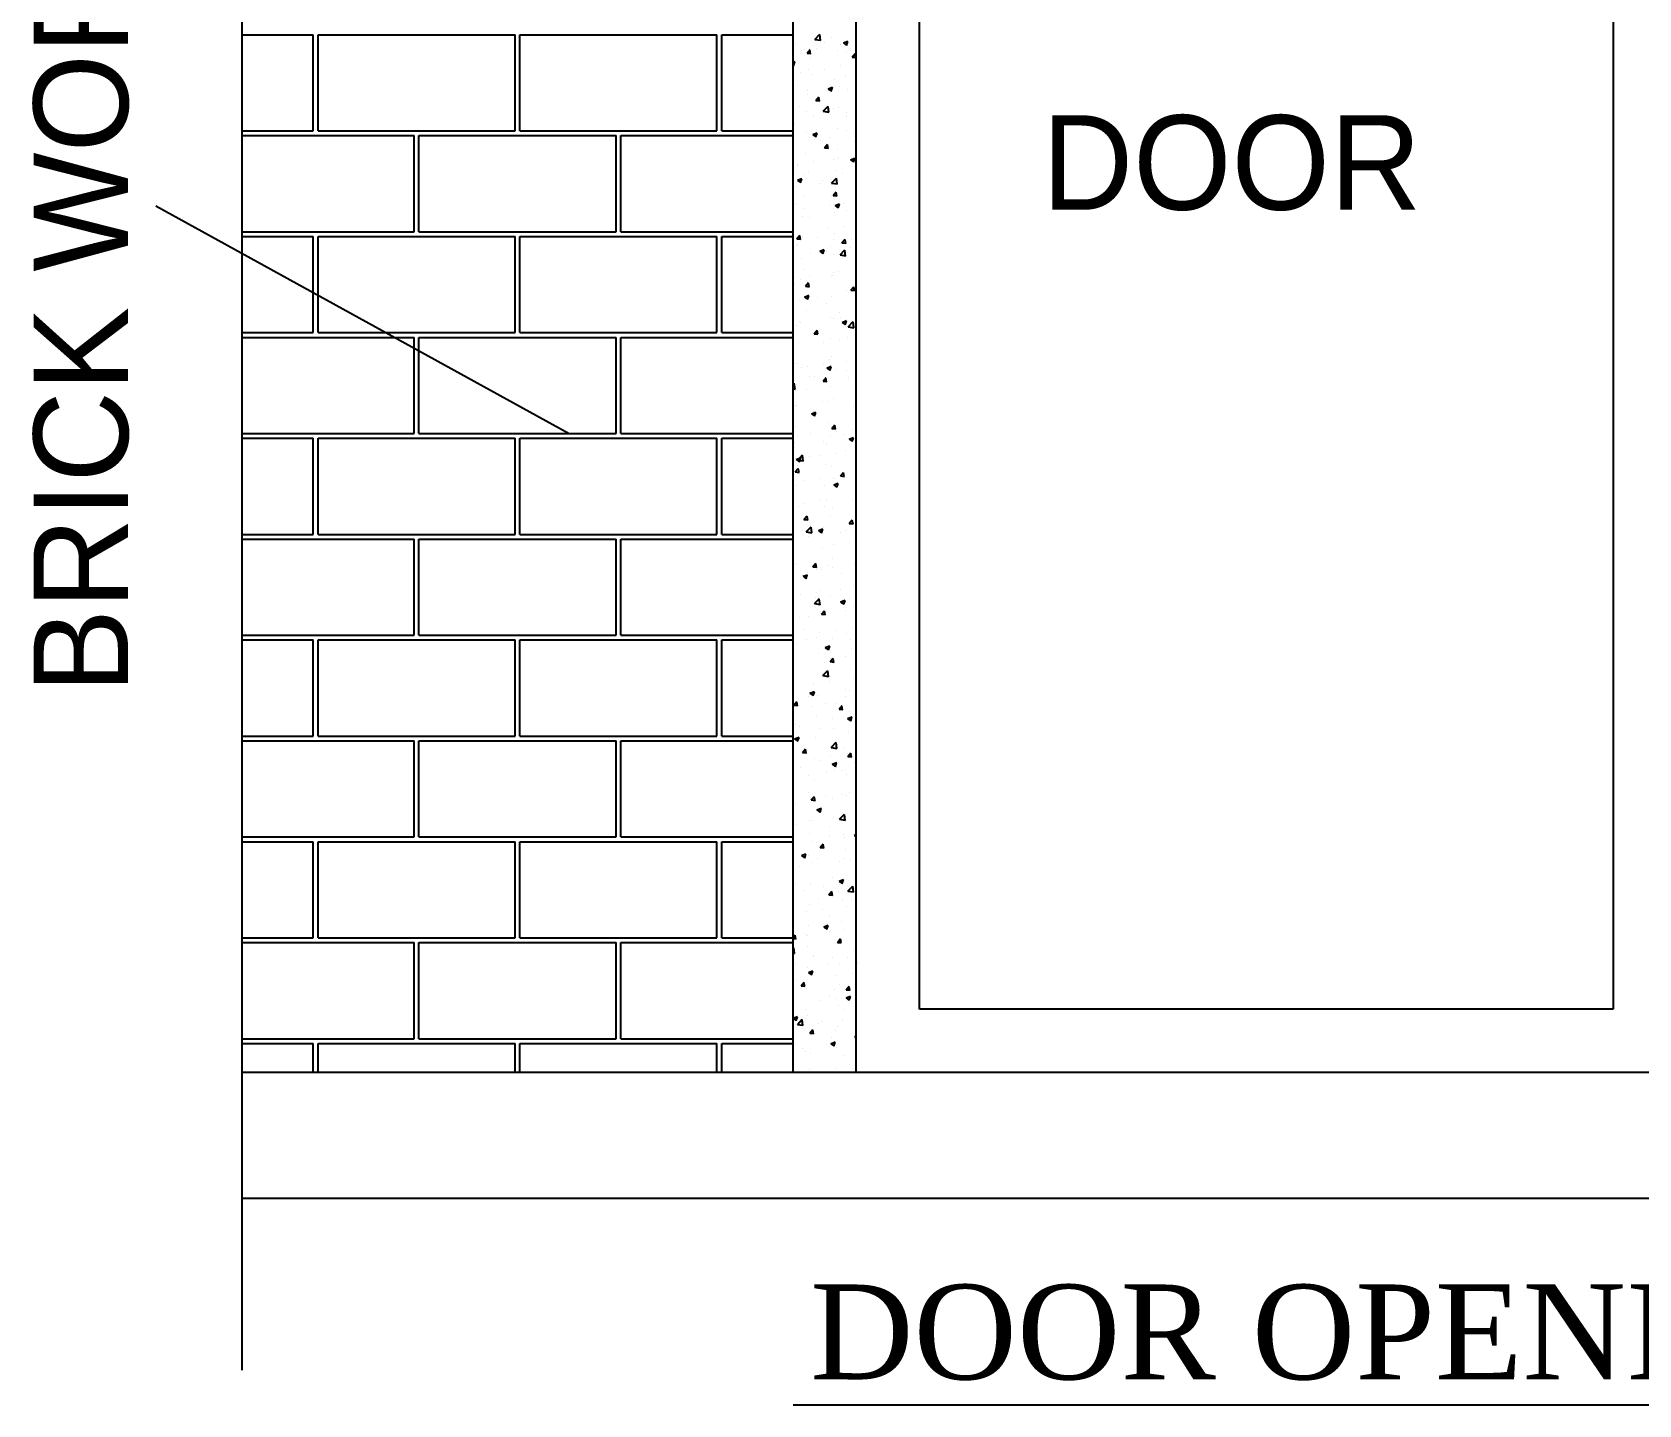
# Model space of a CAD drawing. Header units: metres. Extents: x 2267204 to 2267561, y 3771 to 3959.
# Drawn here: x 2267520.714 to 2267523.67, y 3937.833 to 3940.359 of the extents above; entities that cross this region are included whole.
import ezdxf

# ---------------------------------------------------------------- set-up
doc = ezdxf.new("R2010")
doc.units = ezdxf.units.M
doc.header["$LTSCALE"] = 3.5
doc.header["$MEASUREMENT"] = 0
doc.layers.get('0').update_dxf_attribs({"linetype": 'CONTINUOUS'})
doc.styles.add('Romantic', font='GOTHIC.TTF')
doc.styles.add('Times', font='times.ttf')

# ---------------------------------------------------------------- blocks, each defined once
blk = doc.blocks.new('A$C267C1C9C')
for p, q in [((4842.27, 2436.66), (4842.27, 2614.69)), ((4882.17, 2458.23), (4882.17, 2586.09)), ((4886.74, 2458.23), (4886.74, 2586.09)), ((4891.31, 2462.8), (4891.31, 2581.52)), ((4941.54, 2581.52), (4941.54, 2462.8)), ((4842.27, 2533.39), (4847.42, 2533.39)), ((4847.42, 2526.42), (4847.42, 2533.39)), ((4847.77, 2533.39), (4862.04, 2533.39)), ((4847.77, 2526.42), (4847.77, 2533.39)), ((4862.04, 2526.42), (4862.04, 2533.39)), ((4862.38, 2533.39), (4876.65, 2533.39)), ((4862.38, 2526.42), (4862.38, 2533.39)), ((4876.65, 2526.42), (4876.65, 2533.39)), ((4876.99, 2533.39), (4882.17, 2533.39)), ((4876.99, 2526.42), (4876.99, 2533.39)), ((4883.74, 2533.05), (4884.1, 2533.42)), ((4883.74, 2533.05), (4884.15, 2532.99)), ((4884.14, 2532.97), (4884.09, 2533.4)), ((4884.96, 2533.2), (4884.96, 2533.2)), ((4885.81, 2532.79), (4886.13, 2532.91)), ((4886.04, 2532.61), (4886.13, 2532.89)), ((4882.3, 2532.74), (4882.3, 2532.74)), ((4882.74, 2532.27), (4882.74, 2532.27)), ((4882.98, 2532.33), (4882.98, 2532.33)), ((4883.17, 2532.06), (4883.39, 2532.32)), ((4883.17, 2532.06), (4883.44, 2532.03)), ((4883.32, 2532.39), (4883.32, 2532.39)), ((4883.43, 2532.01), (4883.38, 2532.3)), ((4883.39, 2531.74), (4883.39, 2531.74)), ((4883.88, 2532.42), (4883.88, 2532.42)), ((4884.45, 2532.84), (4884.45, 2532.84)), ((4885.41, 2532.23), (4885.41, 2532.23)), ((4885.61, 2532.65), (4885.61, 2532.65)), ((4885.62, 2532.68), (4885.62, 2532.68)), ((4885.81, 2532.79), (4886.04, 2532.63)), ((4886.05, 2532.2), (4886.05, 2532.2)), ((4886.44, 2531.77), (4886.66, 2532.03)), ((4886.44, 2531.77), (4886.71, 2531.74)), ((4886.71, 2531.72), (4886.66, 2532.01)), ((4882.17, 2531.39), (4882.3, 2531.44)), ((4882.17, 2531.18), (4882.2, 2531.16)), ((4882.2, 2531.14), (4882.29, 2531.42)), ((4882.68, 2530.62), (4882.68, 2530.62)), ((4883.26, 2530.87), (4883.26, 2530.87)), ((4884.41, 2530.84), (4884.41, 2530.84)), ((4885.57, 2531.16), (4885.57, 2531.16)), ((4882.47, 2529.69), (4882.47, 2529.69)), ((4883.54, 2530.52), (4883.54, 2530.52)), ((4884.7, 2529.48), (4885.02, 2529.6)), ((4884.7, 2529.48), (4884.93, 2529.32)), ((4884.92, 2529.3), (4885.02, 2529.58)), ((4885.13, 2530.14), (4885.13, 2530.14)), ((4885.51, 2529.64), (4885.51, 2529.64)), ((4885.98, 2530.41), (4885.98, 2530.41)), ((4886.09, 2529.42), (4886.09, 2529.42)), ((4883.21, 2529.35), (4883.21, 2529.35)), ((4883.21, 2529.04), (4883.21, 2529.04)), ((4883.8, 2528.62), (4884.02, 2528.88)), ((4883.8, 2528.62), (4884.07, 2528.6)), ((4884.07, 2528.57), (4884.02, 2528.86)), ((4884.34, 2527.85), (4884.7, 2528.22)), ((4884.75, 2527.77), (4884.7, 2528.2)), ((4882.65, 2528.18), (4882.65, 2528.18)), ((4883.15, 2527.83), (4883.15, 2527.83)), ((4883.62, 2527.57), (4883.62, 2527.57)), ((4884.34, 2527.85), (4884.75, 2527.78)), ((4884.89, 2527.62), (4884.89, 2527.62)), ((4884.95, 2527.42), (4884.95, 2527.42)), ((4885.09, 2528.08), (4885.09, 2528.08)), ((4885.46, 2528.12), (4885.46, 2528.12)), ((4886.03, 2527.77), (4886.03, 2527.77)), ((4886.05, 2527.47), (4886.05, 2527.47)), ((4842.27, 2526.42), (4847.42, 2526.42)), ((4842.27, 2526.08), (4854.73, 2526.08)), ((4847.77, 2526.42), (4862.04, 2526.42)), ((4854.73, 2519.12), (4854.73, 2526.08)), ((4855.07, 2526.08), (4869.34, 2526.08)), ((4855.07, 2519.12), (4855.07, 2526.08)), ((4862.38, 2526.42), (4876.65, 2526.42)), ((4869.34, 2519.12), (4869.34, 2526.08)), ((4869.68, 2526.08), (4882.17, 2526.08)), ((4869.68, 2519.12), (4869.68, 2526.08)), ((4876.99, 2526.42), (4882.17, 2526.42)), ((4882.28, 2526.96), (4882.28, 2526.96)), ((4883.1, 2526.31), (4883.1, 2526.31)), ((4883.38, 2525.96), (4883.38, 2525.96)), ((4883.59, 2526.16), (4883.91, 2526.29)), ((4883.59, 2526.16), (4883.82, 2526.01)), ((4883.81, 2525.99), (4883.91, 2526.27)), ((4884.83, 2525.97), (4884.83, 2525.97)), ((4885.4, 2526.6), (4885.4, 2526.6)), ((4886.04, 2526.42), (4886.04, 2526.42)), ((4886.56, 2526.2), (4886.56, 2526.2)), ((4883.04, 2524.79), (4883.04, 2524.79)), ((4883.69, 2525.82), (4883.69, 2525.82)), ((4884.18, 2525.76), (4884.18, 2525.76)), ((4884.43, 2525.19), (4884.65, 2525.45)), ((4884.43, 2525.19), (4884.71, 2525.16)), ((4884.7, 2525.14), (4884.65, 2525.43)), ((4885.35, 2525.08), (4885.35, 2525.08)), ((4886.62, 2525.66), (4886.62, 2525.66)), ((4882.46, 2523.9), (4882.46, 2523.9)), ((4882.49, 2524.02), (4882.49, 2524.02)), ((4883.63, 2524.17), (4883.63, 2524.17)), ((4885.12, 2524.36), (4885.12, 2524.36)), ((4885.29, 2523.56), (4885.29, 2523.56)), ((4885.36, 2524.4), (4885.36, 2524.4)), ((4886.32, 2524.33), (4886.64, 2524.45)), ((4886.32, 2524.33), (4886.54, 2524.17)), ((4886.54, 2524.15), (4886.63, 2524.43)), ((4882.48, 2522.85), (4882.8, 2522.98)), ((4882.48, 2522.85), (4882.71, 2522.7)), ((4882.7, 2522.68), (4882.8, 2522.95)), ((4882.99, 2523.27), (4882.99, 2523.27)), ((4883.29, 2523.43), (4883.29, 2523.43)), ((4884.16, 2522.6), (4884.16, 2522.6)), ((4884.26, 2522.81), (4884.26, 2522.81)), ((4884.95, 2522.64), (4885.31, 2523.01)), ((4884.95, 2522.64), (4885.36, 2522.58)), ((4885.35, 2522.56), (4885.3, 2523)), ((4885.73, 2523.32), (4885.73, 2523.32)), ((4886.69, 2522.71), (4886.69, 2522.71)), ((4882.43, 2522.37), (4882.43, 2522.37)), ((4882.93, 2521.75), (4882.93, 2521.75)), ((4884.93, 2521.64), (4884.93, 2521.64)), ((4885.07, 2521.75), (4885.29, 2522.01)), ((4885.07, 2521.75), (4885.34, 2521.73)), ((4885.24, 2522.04), (4885.24, 2522.04)), ((4885.34, 2521.7), (4885.28, 2521.99)), ((4836.01, 2521), (4865.94, 2504.51)), ((4882.27, 2521.18), (4882.27, 2521.18)), ((4882.38, 2521.11), (4882.38, 2521.11)), ((4882.87, 2520.23), (4882.87, 2520.23)), ((4882.96, 2520.8), (4882.96, 2520.8)), ((4883.36, 2520.18), (4883.36, 2520.18)), ((4884.82, 2521), (4884.82, 2521)), ((4885.18, 2520.52), (4885.18, 2520.52)), ((4885.21, 2521.02), (4885.52, 2521.14)), ((4885.21, 2521.02), (4885.43, 2520.86)), ((4885.43, 2520.84), (4885.52, 2521.12)), ((4885.84, 2521.18), (4885.84, 2521.18)), ((4886.03, 2520.63), (4886.03, 2520.63)), ((4842.27, 2519.12), (4854.73, 2519.12)), ((4855.07, 2519.12), (4869.34, 2519.12)), ((4869.68, 2519.12), (4882.17, 2519.12)), ((4884.64, 2519.37), (4884.64, 2519.37)), ((4885.13, 2519), (4885.13, 2519)), ((4885.78, 2519.53), (4885.78, 2519.53)), ((4842.27, 2518.78), (4847.42, 2518.78)), ((4847.42, 2511.81), (4847.42, 2518.78)), ((4847.77, 2518.78), (4862.04, 2518.78)), ((4847.77, 2511.81), (4847.77, 2518.78)), ((4862.04, 2511.81), (4862.04, 2518.78)), ((4862.38, 2518.78), (4876.65, 2518.78)), ((4862.38, 2511.81), (4862.38, 2518.78)), ((4876.65, 2511.81), (4876.65, 2518.78)), ((4876.99, 2518.78), (4882.17, 2518.78)), ((4876.99, 2511.81), (4876.99, 2518.78)), ((4882.42, 2518.6), (4882.64, 2518.86)), ((4882.42, 2518.6), (4882.7, 2518.58)), ((4882.44, 2518.12), (4882.44, 2518.12)), ((4882.46, 2518.16), (4882.46, 2518.16)), ((4882.69, 2518.56), (4882.64, 2518.84)), ((4882.82, 2518.71), (4882.82, 2518.71)), ((4883.93, 2518.67), (4883.93, 2518.67)), ((4884.09, 2517.7), (4884.41, 2517.83)), ((4884.32, 2517.53), (4884.41, 2517.8)), ((4884.58, 2517.72), (4884.58, 2517.72)), ((4884.89, 2518.06), (4884.89, 2518.06)), ((4885.11, 2518.58), (4885.11, 2518.58)), ((4885.56, 2517.44), (4885.91, 2517.81)), ((4885.7, 2518.32), (4885.92, 2518.58)), ((4885.7, 2518.32), (4885.97, 2518.29)), ((4885.96, 2517.36), (4885.91, 2517.79)), ((4885.97, 2518.27), (4885.92, 2518.56)), ((4886.31, 2517.95), (4886.31, 2517.95)), ((4886.37, 2518.57), (4886.37, 2518.57)), ((4882.76, 2517.19), (4882.76, 2517.19)), ((4883.44, 2517.57), (4883.44, 2517.57)), ((4884.09, 2517.7), (4884.32, 2517.55)), ((4885.07, 2517.48), (4885.07, 2517.48)), ((4885.56, 2517.44), (4885.96, 2517.38)), ((4882.24, 2515.77), (4882.24, 2515.77)), ((4882.26, 2515.4), (4882.26, 2515.4)), ((4882.71, 2515.67), (4882.71, 2515.67)), ((4883.02, 2516.35), (4883.02, 2516.35)), ((4883.06, 2515.17), (4883.28, 2515.43)), ((4883.33, 2515.12), (4883.27, 2515.41)), ((4883.38, 2515.92), (4883.38, 2515.92)), ((4884.92, 2515.85), (4884.92, 2515.85)), ((4885.01, 2515.96), (4885.01, 2515.96)), ((4885.11, 2516.15), (4885.11, 2516.15)), ((4885.46, 2516.24), (4885.46, 2516.24)), ((4882.98, 2514.39), (4883.3, 2514.52)), ((4882.98, 2514.39), (4883.21, 2514.24)), ((4883.06, 2515.17), (4883.33, 2515.14)), ((4883.21, 2514.22), (4883.3, 2514.49)), ((4883.35, 2514.39), (4883.35, 2514.39)), ((4883.91, 2514.35), (4883.91, 2514.35)), ((4884.96, 2514.44), (4884.96, 2514.44)), ((4886.01, 2514.85), (4886.01, 2514.85)), ((4886.33, 2514.88), (4886.55, 2515.14)), ((4886.33, 2514.88), (4886.61, 2514.86)), ((4886.6, 2514.84), (4886.55, 2515.12)), ((4882.18, 2514.12), (4882.18, 2514.12)), ((4882.65, 2514.15), (4882.65, 2514.15)), ((4883.1, 2513.4), (4883.1, 2513.4)), ((4884.57, 2513.91), (4884.57, 2513.91)), ((4885.53, 2513.3), (4885.53, 2513.3)), ((4886.74, 2513.08), (4886.74, 2513.08)), ((4882.43, 2512.34), (4882.43, 2512.34)), ((4882.6, 2512.63), (4882.6, 2512.63)), ((4882.71, 2512.55), (4882.71, 2512.55)), ((4883.69, 2511.73), (4883.91, 2512)), ((4883.96, 2511.69), (4883.91, 2511.97)), ((4884.9, 2512.92), (4884.9, 2512.92)), ((4885.09, 2512.8), (4885.09, 2512.8)), ((4885.59, 2512.93), (4885.59, 2512.93)), ((4885.71, 2512.55), (4886.03, 2512.68)), ((4885.71, 2512.55), (4885.94, 2512.4)), ((4885.93, 2512.38), (4886.02, 2512.65)), ((4886.16, 2512.24), (4886.52, 2512.61)), ((4886.16, 2512.24), (4886.57, 2512.17)), ((4886.56, 2512.15), (4886.51, 2512.59)), ((4842.27, 2511.81), (4847.42, 2511.81)), ((4842.27, 2511.47), (4854.73, 2511.47)), ((4847.77, 2511.81), (4862.04, 2511.81)), ((4854.73, 2504.51), (4854.73, 2511.47)), ((4855.07, 2511.47), (4869.34, 2511.47)), ((4855.07, 2504.51), (4855.07, 2511.47)), ((4862.38, 2511.81), (4876.65, 2511.81)), ((4869.34, 2504.51), (4869.34, 2511.47)), ((4869.68, 2511.47), (4882.17, 2511.47)), ((4869.68, 2504.51), (4869.68, 2511.47)), ((4876.99, 2511.81), (4882.17, 2511.81)), ((4882.17, 2511.2), (4882.19, 2511.2)), ((4882.17, 2511.14), (4882.19, 2511.18)), ((4882.54, 2511.11), (4882.54, 2511.11)), ((4883.66, 2511.59), (4883.66, 2511.59)), ((4883.69, 2511.73), (4883.96, 2511.71)), ((4884.39, 2511.13), (4884.39, 2511.13)), ((4884.85, 2511.4), (4884.85, 2511.4)), ((4885.53, 2511.28), (4885.53, 2511.28)), ((4886.1, 2511.49), (4886.1, 2511.49)), ((4882.24, 2509.61), (4882.24, 2509.61)), ((4882.49, 2509.59), (4882.49, 2509.59)), ((4884.79, 2509.88), (4884.79, 2509.88)), ((4884.91, 2510.07), (4884.91, 2510.07)), ((4886.06, 2509.7), (4886.06, 2509.7)), ((4882.77, 2509.26), (4882.77, 2509.26)), ((4883.19, 2509.33), (4883.19, 2509.33)), ((4883.34, 2508.61), (4883.34, 2508.61)), ((4883.74, 2508.64), (4883.74, 2508.64)), ((4884.33, 2509.48), (4884.33, 2509.48)), ((4884.33, 2508.3), (4884.55, 2508.56)), ((4884.59, 2508.25), (4884.54, 2508.54)), ((4884.6, 2509.24), (4884.92, 2509.37)), ((4884.6, 2509.24), (4884.82, 2509.09)), ((4884.82, 2509.07), (4884.91, 2509.34)), ((4885.21, 2509.15), (4885.21, 2509.15)), ((4886, 2509.07), (4886, 2509.07)), ((4886.17, 2508.54), (4886.17, 2508.54)), ((4882.17, 2508.08), (4882.25, 2508.16)), ((4882.17, 2507.74), (4882.3, 2507.72)), ((4882.3, 2507.71), (4882.24, 2508.14)), ((4882.43, 2508.07), (4882.43, 2508.07)), ((4883.13, 2507.68), (4883.13, 2507.68)), ((4884.33, 2508.3), (4884.6, 2508.27)), ((4884.74, 2508.36), (4884.74, 2508.36)), ((4884.86, 2507.9), (4884.86, 2507.9)), ((4882.37, 2506.55), (4882.37, 2506.55)), ((4882.42, 2506.56), (4882.42, 2506.56)), ((4883.66, 2506.1), (4883.66, 2506.1)), ((4884.3, 2506.83), (4884.3, 2506.83)), ((4884.68, 2506.84), (4884.68, 2506.84)), ((4885.08, 2507.01), (4885.08, 2507.01)), ((4886.54, 2506.48), (4886.54, 2506.48)), ((4882.32, 2505.03), (4882.32, 2505.03)), ((4883.49, 2505.93), (4883.81, 2506.05)), ((4883.49, 2505.93), (4883.71, 2505.78)), ((4883.71, 2505.76), (4883.8, 2506.03)), ((4884.63, 2505.32), (4884.63, 2505.32)), ((4884.96, 2504.86), (4885.18, 2505.13)), ((4885.23, 2504.82), (4885.18, 2505.1)), ((4842.27, 2504.51), (4854.73, 2504.51)), ((4842.27, 2504.16), (4847.42, 2504.16)), ((4847.42, 2497.2), (4847.42, 2504.16)), ((4847.77, 2497.2), (4847.77, 2504.16)), ((4847.77, 2504.16), (4862.04, 2504.16)), ((4855.07, 2504.51), (4869.34, 2504.51)), ((4862.04, 2497.2), (4862.04, 2504.16)), ((4862.38, 2497.2), (4862.38, 2504.16)), ((4862.38, 2504.16), (4876.65, 2504.16)), ((4869.68, 2504.51), (4882.17, 2504.51)), ((4876.65, 2497.2), (4876.65, 2504.16)), ((4876.99, 2497.2), (4876.99, 2504.16)), ((4876.99, 2504.16), (4882.17, 2504.16)), ((4882.23, 2503.83), (4882.23, 2503.83)), ((4882.46, 2504.3), (4882.46, 2504.3)), ((4883.41, 2504.5), (4883.41, 2504.5)), ((4884.38, 2503.89), (4884.38, 2503.89)), ((4884.57, 2503.8), (4884.57, 2503.8)), ((4884.89, 2504.29), (4884.89, 2504.29)), ((4884.96, 2504.86), (4885.23, 2504.84)), ((4885.34, 2504.68), (4885.34, 2504.68)), ((4885.85, 2504.4), (4885.85, 2504.4)), ((4886.21, 2504.09), (4886.53, 2504.22)), ((4886.21, 2504.09), (4886.44, 2503.94)), ((4886.44, 2503.92), (4886.53, 2504.19)), ((4886.49, 2504.83), (4886.49, 2504.83)), ((4882.26, 2503.51), (4882.26, 2503.51)), ((4882.38, 2502.62), (4882.7, 2502.74)), ((4882.38, 2502.62), (4882.6, 2502.47)), ((4882.5, 2502.58), (4882.85, 2502.95)), ((4882.6, 2502.44), (4882.69, 2502.72)), ((4882.9, 2502.5), (4882.85, 2502.94)), ((4883.32, 2502.83), (4883.32, 2502.83)), ((4884.14, 2502.88), (4884.14, 2502.88)), ((4885.28, 2503.03), (4885.28, 2503.03)), ((4885.99, 2503.29), (4885.99, 2503.29)), ((4882.21, 2501.99), (4882.21, 2501.99)), ((4882.32, 2501.72), (4882.54, 2501.98)), ((4882.32, 2501.72), (4882.59, 2501.69)), ((4882.5, 2502.58), (4882.9, 2502.52)), ((4882.51, 2502.18), (4882.51, 2502.18)), ((4882.59, 2501.67), (4882.53, 2501.96)), ((4884.51, 2502.28), (4884.51, 2502.28)), ((4884.94, 2502.08), (4884.94, 2502.08)), ((4885.59, 2501.43), (4885.81, 2501.69)), ((4885.86, 2501.38), (4885.81, 2501.67)), ((4885.81, 2501.46), (4885.81, 2501.46)), ((4882.4, 2500.77), (4882.4, 2500.77)), ((4882.94, 2501.08), (4882.94, 2501.08)), ((4884.08, 2501.23), (4884.08, 2501.23)), ((4884.46, 2500.76), (4884.46, 2500.76)), ((4885.07, 2501.23), (4885.07, 2501.23)), ((4885.1, 2500.78), (4885.42, 2500.9)), ((4885.1, 2500.78), (4885.33, 2500.63)), ((4885.32, 2500.61), (4885.42, 2500.88)), ((4885.59, 2501.43), (4885.87, 2501.4)), ((4882.58, 2499.23), (4882.58, 2499.23)), ((4882.88, 2499.43), (4882.88, 2499.43)), ((4884.05, 2499.74), (4884.05, 2499.74)), ((4884.4, 2499.24), (4884.4, 2499.24)), ((4884.61, 2499.66), (4884.61, 2499.66)), ((4885.02, 2499.13), (4885.02, 2499.13)), ((4886.49, 2499.64), (4886.49, 2499.64)), ((4882.22, 2498.05), (4882.22, 2498.05)), ((4882.95, 2498.28), (4883.17, 2498.54)), ((4882.95, 2498.28), (4883.22, 2498.26)), ((4883.22, 2498.23), (4883.17, 2498.52)), ((4884.88, 2498.51), (4884.88, 2498.51)), ((4886.23, 2497.99), (4886.45, 2498.26)), ((4886.23, 2497.99), (4886.5, 2497.97)), ((4886.29, 2498.23), (4886.29, 2498.23)), ((4886.5, 2497.95), (4886.44, 2498.23)), ((4886.72, 2498.06), (4886.72, 2498.06)), ((4842.27, 2497.2), (4847.42, 2497.2)), ((4842.27, 2496.86), (4854.73, 2496.86)), ((4847.77, 2497.2), (4862.04, 2497.2)), ((4854.73, 2489.89), (4854.73, 2496.86)), ((4855.07, 2496.86), (4869.34, 2496.86)), ((4855.07, 2489.89), (4855.07, 2496.86)), ((4862.38, 2497.2), (4876.65, 2497.2)), ((4869.34, 2489.89), (4869.34, 2496.86)), ((4869.68, 2496.86), (4882.17, 2496.86)), ((4869.68, 2489.89), (4869.68, 2496.86)), ((4876.99, 2497.2), (4882.17, 2497.2)), ((4883.1, 2497.38), (4883.46, 2497.75)), ((4883.1, 2497.38), (4883.51, 2497.32)), ((4883.15, 2497.42), (4883.15, 2497.42)), ((4883.31, 2497.05), (4883.31, 2497.05)), ((4883.41, 2497.86), (4883.41, 2497.86)), ((4883.51, 2497.3), (4883.46, 2497.73)), ((4883.99, 2497.47), (4884.31, 2497.59)), ((4883.99, 2497.47), (4884.22, 2497.32)), ((4884.21, 2497.29), (4884.31, 2497.57)), ((4884.35, 2497.72), (4884.35, 2497.72)), ((4885.58, 2497.32), (4885.58, 2497.32)), ((4885.97, 2497.5), (4885.97, 2497.5)), ((4882.21, 2496.05), (4882.21, 2496.05)), ((4884.29, 2496.2), (4884.29, 2496.2)), ((4885.09, 2496.43), (4885.09, 2496.43)), ((4886.24, 2496.58), (4886.24, 2496.58)), ((4886.66, 2496.54), (4886.66, 2496.54)), ((4886.72, 2495.63), (4886.74, 2495.64)), ((4886.72, 2495.63), (4886.74, 2495.62)), ((4882.26, 2495.09), (4882.26, 2495.09)), ((4882.39, 2494.99), (4882.39, 2494.99)), ((4883.22, 2494.47), (4883.22, 2494.47)), ((4883.58, 2494.85), (4883.8, 2495.11)), ((4883.58, 2494.85), (4883.86, 2494.82)), ((4883.85, 2494.8), (4883.8, 2495.09)), ((4883.89, 2494.63), (4883.89, 2494.63)), ((4884.24, 2494.68), (4884.24, 2494.68)), ((4884.69, 2494.98), (4884.69, 2494.98)), ((4885.03, 2494.78), (4885.03, 2494.78)), ((4885.05, 2495.45), (4885.05, 2495.45)), ((4886.61, 2495.02), (4886.61, 2495.02)), ((4882.88, 2494.16), (4883.2, 2494.28)), ((4882.88, 2494.16), (4883.11, 2494.01)), ((4883.1, 2493.98), (4883.19, 2494.26)), ((4885.66, 2494.37), (4885.66, 2494.37)), ((4886.55, 2493.5), (4886.55, 2493.5)), ((4882.2, 2492.27), (4882.2, 2492.27)), ((4882.69, 2492.83), (4882.69, 2492.83)), ((4883.71, 2492.18), (4884.07, 2492.55)), ((4883.71, 2492.18), (4884.12, 2492.11)), ((4883.79, 2492.66), (4883.79, 2492.66)), ((4883.83, 2492.98), (4883.83, 2492.98)), ((4884.11, 2492.09), (4884.06, 2492.53)), ((4884.18, 2493.16), (4884.18, 2493.16)), ((4884.86, 2492.72), (4884.86, 2492.72)), ((4885.56, 2493.21), (4885.56, 2493.21)), ((4885.6, 2492.32), (4885.92, 2492.44)), ((4885.6, 2492.32), (4885.83, 2492.17)), ((4885.83, 2492.14), (4885.92, 2492.42)), ((4886.22, 2492.56), (4886.22, 2492.56)), ((4882.63, 2491.18), (4882.63, 2491.18)), ((4883.3, 2491.26), (4883.3, 2491.26)), ((4884.13, 2491.64), (4884.13, 2491.64)), ((4884.22, 2491.41), (4884.44, 2491.67)), ((4884.22, 2491.41), (4884.49, 2491.39)), ((4884.36, 2491.41), (4884.36, 2491.41)), ((4884.49, 2491.36), (4884.43, 2491.65)), ((4885.96, 2491.72), (4885.96, 2491.72)), ((4886.5, 2491.98), (4886.5, 2491.98)), ((4842.27, 2489.89), (4854.73, 2489.89)), ((4855.07, 2489.89), (4869.34, 2489.89)), ((4869.68, 2489.89), (4882.17, 2489.89)), ((4882.9, 2490.33), (4882.9, 2490.33)), ((4884.07, 2490.12), (4884.07, 2490.12)), ((4885.33, 2490.23), (4885.33, 2490.23)), ((4886.04, 2489.99), (4886.04, 2489.99)), ((4886.44, 2490.46), (4886.44, 2490.46)), ((4842.27, 2489.55), (4847.42, 2489.55)), ((4847.42, 2482.59), (4847.42, 2489.55)), ((4847.77, 2489.55), (4862.04, 2489.55)), ((4847.77, 2482.59), (4847.77, 2489.55)), ((4862.04, 2482.59), (4862.04, 2489.55)), ((4862.38, 2489.55), (4876.65, 2489.55)), ((4862.38, 2482.59), (4862.38, 2489.55)), ((4876.65, 2482.59), (4876.65, 2489.55)), ((4876.99, 2489.55), (4882.17, 2489.55)), ((4876.99, 2482.59), (4876.99, 2489.55)), ((4882.38, 2489.21), (4882.38, 2489.21)), ((4883.16, 2489.61), (4883.16, 2489.61)), ((4883.86, 2489.72), (4883.86, 2489.72)), ((4884.49, 2489.01), (4884.81, 2489.13)), ((4884.49, 2489.01), (4884.72, 2488.86)), ((4884.72, 2488.83), (4884.81, 2489.11)), ((4885.04, 2489.67), (4885.04, 2489.67)), ((4886.3, 2489.61), (4886.3, 2489.61)), ((4886.39, 2488.94), (4886.39, 2488.94)), ((4884.01, 2488.6), (4884.01, 2488.6)), ((4884.43, 2487.91), (4884.43, 2487.91)), ((4884.84, 2488.19), (4884.84, 2488.19)), ((4884.85, 2487.98), (4885.07, 2488.24)), ((4884.85, 2487.98), (4885.12, 2487.95)), ((4885.12, 2487.93), (4885.07, 2488.22)), ((4885.99, 2488.34), (4885.99, 2488.34)), ((4882.19, 2486.48), (4882.19, 2486.48)), ((4883.64, 2486.39), (4883.64, 2486.39)), ((4883.96, 2487.08), (4883.96, 2487.08)), ((4884.31, 2486.97), (4884.67, 2487.34)), ((4884.31, 2486.97), (4884.72, 2486.91)), ((4884.72, 2486.89), (4884.67, 2487.32)), ((4884.78, 2486.54), (4884.78, 2486.54)), ((4884.85, 2486.94), (4884.85, 2486.94)), ((4886.33, 2487.42), (4886.33, 2487.42)), ((4886.51, 2486.76), (4886.51, 2486.76)), ((4883.28, 2485.48), (4883.28, 2485.48)), ((4883.38, 2485.7), (4883.7, 2485.82)), ((4883.38, 2485.7), (4883.61, 2485.54)), ((4883.54, 2485.57), (4883.54, 2485.57)), ((4883.61, 2485.52), (4883.7, 2485.8)), ((4883.9, 2485.56), (4883.9, 2485.56)), ((4885.95, 2485.94), (4885.95, 2485.94)), ((4885.97, 2485.47), (4885.97, 2485.47)), ((4886.28, 2485.9), (4886.28, 2485.9)), ((4882.21, 2484.83), (4882.43, 2485.09)), ((4882.21, 2484.83), (4882.48, 2484.8)), ((4882.48, 2484.78), (4882.43, 2485.07)), ((4882.44, 2484.58), (4882.44, 2484.58)), ((4883.58, 2484.73), (4883.58, 2484.73)), ((4883.85, 2484.04), (4883.85, 2484.04)), ((4884.5, 2484.96), (4884.5, 2484.96)), ((4885.31, 2484.96), (4885.31, 2484.96)), ((4885.49, 2484.54), (4885.71, 2484.8)), ((4885.49, 2484.54), (4885.76, 2484.52)), ((4885.75, 2484.5), (4885.7, 2484.78)), ((4886.11, 2483.86), (4886.43, 2483.98)), ((4886.22, 2484.38), (4886.22, 2484.38)), ((4882.36, 2483.43), (4882.36, 2483.43)), ((4882.38, 2482.93), (4882.38, 2482.93)), ((4882.63, 2483.25), (4882.63, 2483.25)), ((4884.11, 2483.16), (4884.11, 2483.16)), ((4885.03, 2483.88), (4885.03, 2483.88)), ((4885.07, 2483.15), (4885.07, 2483.15)), ((4886.11, 2483.86), (4886.34, 2483.71)), ((4886.16, 2482.86), (4886.16, 2482.86)), ((4886.33, 2483.68), (4886.42, 2483.96)), ((4842.27, 2482.59), (4847.42, 2482.59)), ((4842.27, 2482.24), (4854.73, 2482.24)), ((4847.77, 2482.59), (4862.04, 2482.59)), ((4854.73, 2475.28), (4854.73, 2482.24)), ((4855.07, 2482.24), (4869.34, 2482.24)), ((4855.07, 2475.28), (4855.07, 2482.24)), ((4862.38, 2482.59), (4876.65, 2482.59)), ((4869.34, 2475.28), (4869.34, 2482.24)), ((4869.68, 2482.24), (4882.17, 2482.24)), ((4869.68, 2475.28), (4869.68, 2482.24)), ((4876.99, 2482.59), (4882.17, 2482.59)), ((4882.27, 2482.39), (4882.59, 2482.51)), ((4882.27, 2482.39), (4882.5, 2482.23)), ((4882.49, 2482.21), (4882.59, 2482.49)), ((4882.84, 2481.39), (4883.06, 2481.66)), ((4883.79, 2482.52), (4883.79, 2482.52)), ((4884.92, 2481.77), (4885.28, 2482.14)), ((4884.92, 2481.77), (4885.33, 2481.7)), ((4885.32, 2481.69), (4885.27, 2482.12)), ((4885.79, 2481.74), (4885.79, 2481.74)), ((4882.17, 2480.7), (4882.17, 2480.7)), ((4882.84, 2481.39), (4883.12, 2481.37)), ((4882.91, 2481.36), (4882.91, 2481.36)), ((4883.11, 2481.35), (4883.06, 2481.63)), ((4883.74, 2481), (4883.74, 2481)), ((4884.18, 2480.81), (4884.18, 2480.81)), ((4884.84, 2481.16), (4884.84, 2481.16)), ((4885, 2480.55), (4885.32, 2480.67)), ((4885, 2480.55), (4885.22, 2480.39)), ((4885.22, 2480.37), (4885.31, 2480.65)), ((4886.11, 2481.34), (4886.11, 2481.34)), ((4886.12, 2481.11), (4886.34, 2481.37)), ((4886.12, 2481.11), (4886.39, 2481.08)), ((4886.39, 2481.06), (4886.33, 2481.35)), ((4886.61, 2480.71), (4886.61, 2480.71)), ((4882.7, 2480.3), (4882.7, 2480.3)), ((4883.27, 2479.7), (4883.27, 2479.7)), ((4883.68, 2479.48), (4883.68, 2479.48)), ((4884.59, 2479.94), (4884.59, 2479.94)), ((4885.14, 2480.2), (4885.14, 2480.2)), ((4885.74, 2480.09), (4885.74, 2480.09)), ((4885.93, 2480.16), (4885.93, 2480.16)), ((4886.05, 2479.82), (4886.05, 2479.82)), ((4883.27, 2478.49), (4883.27, 2478.49)), ((4883.48, 2477.96), (4883.7, 2478.22)), ((4883.75, 2477.91), (4883.69, 2478.2)), ((4884.53, 2478.29), (4884.53, 2478.29)), ((4885.71, 2478.39), (4885.71, 2478.39)), ((4886, 2478.3), (4886, 2478.3)), ((4886.26, 2478.52), (4886.26, 2478.52)), ((4882.35, 2477.64), (4882.35, 2477.64)), ((4883.39, 2478.14), (4883.39, 2478.14)), ((4883.48, 2477.96), (4883.75, 2477.93)), ((4883.63, 2477.96), (4883.63, 2477.96)), ((4883.89, 2477.24), (4884.21, 2477.36)), ((4883.89, 2477.24), (4884.11, 2477.08)), ((4884.11, 2477.06), (4884.2, 2477.34)), ((4885.01, 2478.1), (4885.01, 2478.1)), ((4882.19, 2476.34), (4882.19, 2476.34)), ((4882.38, 2476.16), (4882.38, 2476.16)), ((4883.33, 2476.49), (4883.33, 2476.49)), ((4883.57, 2476.44), (4883.57, 2476.44)), ((4884.82, 2476.06), (4884.82, 2476.06)), ((4885.06, 2476.72), (4885.06, 2476.72)), ((4885.53, 2476.56), (4885.88, 2476.93)), ((4885.53, 2476.56), (4885.93, 2476.5)), ((4885.93, 2476.48), (4885.88, 2476.92)), ((4885.94, 2476.78), (4885.94, 2476.78)), ((4842.27, 2475.28), (4854.73, 2475.28)), ((4842.27, 2474.94), (4847.42, 2474.94)), ((4847.42, 2467.97), (4847.42, 2474.94)), ((4847.77, 2474.94), (4862.04, 2474.94)), ((4847.77, 2467.97), (4847.77, 2474.94)), ((4855.07, 2475.28), (4869.34, 2475.28)), ((4862.04, 2467.97), (4862.04, 2474.94)), ((4862.38, 2474.94), (4876.65, 2474.94)), ((4862.38, 2467.97), (4862.38, 2474.94)), ((4869.68, 2475.28), (4882.17, 2475.28)), ((4876.65, 2467.97), (4876.65, 2474.94)), ((4876.99, 2474.94), (4882.17, 2474.94)), ((4876.99, 2467.97), (4876.99, 2474.94)), ((4883.34, 2475.55), (4883.34, 2475.55)), ((4883.51, 2474.92), (4883.51, 2474.92)), ((4883.86, 2474.91), (4883.86, 2474.91)), ((4884.11, 2474.52), (4884.33, 2474.79)), ((4884.38, 2474.48), (4884.33, 2474.76)), ((4884.82, 2475.38), (4884.82, 2475.38)), ((4885.78, 2475.44), (4885.78, 2475.44)), ((4885.89, 2475.26), (4885.89, 2475.26)), ((4886.61, 2475.4), (4886.74, 2475.45)), ((4886.61, 2475.4), (4886.74, 2475.31)), ((4882.77, 2473.93), (4883.09, 2474.05)), ((4882.77, 2473.93), (4883, 2473.77)), ((4883, 2473.75), (4883.09, 2474.03)), ((4883.26, 2473.92), (4883.26, 2473.92)), ((4883.91, 2473.74), (4883.91, 2473.74)), ((4884.11, 2474.52), (4884.38, 2474.5)), ((4885.83, 2473.74), (4885.83, 2473.74)), ((4885.92, 2474.37), (4885.92, 2474.37)), ((4886.35, 2473.63), (4886.35, 2473.63)), ((4886.69, 2473.64), (4886.69, 2473.64)), ((4882.66, 2473.11), (4882.66, 2473.11)), ((4883.46, 2473.4), (4883.46, 2473.4)), ((4885.54, 2473.49), (4885.54, 2473.49)), ((4882.34, 2471.86), (4882.34, 2471.86)), ((4883.02, 2471.4), (4883.02, 2471.4)), ((4883.4, 2471.88), (4883.4, 2471.88)), ((4884.34, 2471.69), (4884.34, 2471.69)), ((4884.74, 2471.09), (4884.96, 2471.35)), ((4885.01, 2471.04), (4884.96, 2471.33)), ((4885, 2472.32), (4885, 2472.32)), ((4885.46, 2471.3), (4885.46, 2471.3)), ((4885.49, 2471.84), (4885.49, 2471.84)), ((4885.5, 2472.09), (4885.82, 2472.21)), ((4885.5, 2472.09), (4885.73, 2471.93)), ((4885.72, 2471.91), (4885.82, 2472.19)), ((4885.78, 2472.22), (4885.78, 2472.22)), ((4886.13, 2471.36), (4886.49, 2471.73)), ((4886.13, 2471.36), (4886.54, 2471.3)), ((4886.53, 2471.28), (4886.48, 2471.71)), ((4883.35, 2470.36), (4883.35, 2470.36)), ((4883.98, 2470.79), (4883.98, 2470.79)), ((4884.28, 2470.04), (4884.28, 2470.04)), ((4884.74, 2471.09), (4885.02, 2471.06)), ((4885.72, 2470.7), (4885.72, 2470.7)), ((4886.01, 2470.27), (4886.01, 2470.27)), ((4886.42, 2470.69), (4886.42, 2470.69)), ((4883.14, 2469.89), (4883.14, 2469.89)), ((4884.39, 2468.78), (4884.71, 2468.9)), ((4884.55, 2468.98), (4884.55, 2468.98)), ((4884.61, 2468.6), (4884.71, 2468.88)), ((4884.81, 2469.59), (4884.81, 2469.59)), ((4885.66, 2469.18), (4885.66, 2469.18)), ((4842.27, 2467.97), (4847.42, 2467.97)), ((4847.77, 2467.97), (4862.04, 2467.97)), ((4862.38, 2467.97), (4876.65, 2467.97)), ((4876.99, 2467.97), (4882.17, 2467.97)), ((4882.17, 2468.03), (4882.32, 2468.2)), ((4882.17, 2467.93), (4882.38, 2467.92)), ((4882.37, 2467.89), (4882.32, 2468.18)), ((4883.08, 2468.24), (4883.08, 2468.24)), ((4883.24, 2468.13), (4883.24, 2468.13)), ((4883.29, 2468.84), (4883.29, 2468.84)), ((4884.39, 2468.78), (4884.62, 2468.62)), ((4884.81, 2468.47), (4884.81, 2468.47)), ((4885.38, 2467.65), (4885.6, 2467.92)), ((4885.65, 2467.61), (4885.59, 2467.89)), ((4885.91, 2468.59), (4885.91, 2468.59)), ((4842.27, 2467.63), (4854.73, 2467.63)), ((4854.73, 2460.67), (4854.73, 2467.63)), ((4855.07, 2467.63), (4869.34, 2467.63)), ((4855.07, 2460.67), (4855.07, 2467.63)), ((4869.34, 2460.67), (4869.34, 2467.63)), ((4869.68, 2467.63), (4882.17, 2467.63)), ((4869.68, 2460.67), (4869.68, 2467.63)), ((4882.17, 2467.23), (4882.22, 2467.28)), ((4882.17, 2466.86), (4882.27, 2466.85)), ((4882.27, 2466.83), (4882.21, 2467.26)), ((4883.24, 2467.32), (4883.24, 2467.32)), ((4883.61, 2466.67), (4883.61, 2466.67)), ((4883.66, 2466.65), (4883.66, 2466.65)), ((4884.99, 2466.54), (4884.99, 2466.54)), ((4885.38, 2467.65), (4885.65, 2467.63)), ((4885.61, 2467.66), (4885.61, 2467.66)), ((4886.1, 2466.54), (4886.1, 2466.54)), ((4886.5, 2467.05), (4886.5, 2467.05)), ((4882.18, 2466.13), (4882.18, 2466.13)), ((4882.32, 2466.08), (4882.32, 2466.08)), ((4883.18, 2465.8), (4883.18, 2465.8)), ((4883.28, 2465.46), (4883.6, 2465.59)), ((4883.28, 2465.46), (4883.51, 2465.31)), ((4883.5, 2465.29), (4883.59, 2465.56)), ((4884.62, 2466.03), (4884.62, 2466.03)), ((4885.55, 2466.14), (4885.55, 2466.14)), ((4886.44, 2465.4), (4886.44, 2465.4)), ((4886.74, 2466.16), (4886.74, 2466.16)), ((4886.74, 2466.16), (4886.74, 2466.15)), ((4882.41, 2464.87), (4882.41, 2464.87)), ((4882.74, 2464.51), (4882.96, 2464.77)), ((4882.74, 2464.51), (4883.01, 2464.48)), ((4882.75, 2464.32), (4882.75, 2464.32)), ((4883.01, 2464.46), (4882.95, 2464.75)), ((4883.13, 2464.28), (4883.13, 2464.28)), ((4885.19, 2464.22), (4885.19, 2464.22)), ((4885.29, 2465.25), (4885.29, 2465.25)), ((4885.5, 2464.62), (4885.5, 2464.62)), ((4886.01, 2464.22), (4886.23, 2464.48)), ((4886.01, 2464.22), (4886.28, 2464.2)), ((4886.28, 2464.17), (4886.23, 2464.46)), ((4884.09, 2463.44), (4884.09, 2463.44)), ((4884.8, 2463.81), (4884.8, 2463.81)), ((4885.24, 2463.6), (4885.24, 2463.6)), ((4885.44, 2463.1), (4885.44, 2463.1)), ((4886, 2463.63), (4886.32, 2463.75)), ((4886, 2463.63), (4886.23, 2463.47)), ((4886.23, 2463.45), (4886.32, 2463.73)), ((4882.17, 2462.16), (4882.49, 2462.28)), ((4882.17, 2462.15), (4882.39, 2462)), ((4882.39, 2461.98), (4882.48, 2462.25)), ((4882.47, 2461.71), (4882.82, 2462.08)), ((4882.87, 2461.63), (4882.82, 2462.06)), ((4883.07, 2462.76), (4883.07, 2462.76)), ((4883.23, 2462.35), (4883.23, 2462.35)), ((4884.3, 2461.89), (4884.3, 2461.89)), ((4885.76, 2462.02), (4885.76, 2462.02)), ((4885.89, 2462.81), (4885.89, 2462.81)), ((4941.54, 2462.8), (4891.31, 2462.8)), ((4882.47, 2461.71), (4882.87, 2461.64)), ((4882.82, 2461.38), (4882.82, 2461.38)), ((4882.89, 2461.64), (4882.89, 2461.64)), ((4883.02, 2461.24), (4883.02, 2461.24)), ((4883.37, 2461.07), (4883.59, 2461.33)), ((4883.37, 2461.07), (4883.64, 2461.05)), ((4883.64, 2461.02), (4883.59, 2461.31)), ((4884.03, 2461.79), (4884.03, 2461.79)), ((4884.97, 2460.75), (4884.97, 2460.75)), ((4885.26, 2461.27), (4885.26, 2461.27)), ((4885.39, 2461.58), (4885.39, 2461.58)), ((4886.64, 2460.78), (4886.74, 2460.9)), ((4886.64, 2460.78), (4886.74, 2460.78)), ((4886.74, 2461.78), (4886.74, 2461.78)), ((4842.27, 2460.67), (4854.73, 2460.67)), ((4842.27, 2460.33), (4847.42, 2460.33)), ((4847.42, 2458.23), (4847.42, 2460.33)), ((4847.77, 2460.33), (4862.04, 2460.33)), ((4847.77, 2458.23), (4847.77, 2460.33)), ((4855.07, 2460.67), (4869.34, 2460.67)), ((4862.04, 2458.23), (4862.04, 2460.33)), ((4862.38, 2460.33), (4876.65, 2460.33)), ((4862.38, 2458.23), (4862.38, 2460.33)), ((4869.68, 2460.67), (4882.17, 2460.67)), ((4876.65, 2458.23), (4876.65, 2460.33)), ((4876.99, 2460.33), (4882.17, 2460.33)), ((4876.99, 2458.23), (4876.99, 2460.33)), ((4882.31, 2460.3), (4882.31, 2460.3)), ((4882.83, 2459.99), (4882.83, 2459.99)), ((4882.96, 2459.72), (4882.96, 2459.72)), ((4883.39, 2459.57), (4883.39, 2459.57)), ((4884.56, 2460.22), (4884.56, 2460.22)), ((4884.89, 2460.31), (4885.21, 2460.44)), ((4884.89, 2460.31), (4885.12, 2460.16)), ((4885.12, 2460.14), (4885.21, 2460.41)), ((4885.33, 2460.06), (4885.33, 2460.06)), ((4883.36, 2458.42), (4883.36, 2458.42)), ((4885.28, 2458.54), (4885.28, 2458.54)), ((4885.83, 2459.46), (4885.83, 2459.46)), ((4886.25, 2458.8), (4886.25, 2458.8)), ((4886.74, 2458.23), (4842.27, 2458.23)), ((4946.1, 2458.23), (4886.74, 2458.23)), ((4990.57, 2449.1), (4842.27, 2449.1)), ((4882.17, 2434.15), (4958.41, 2434.15))]:
    blk.add_line(p, q)
at = {"style": 'Romantic'}
blk.add_text('BRICK WORK', height=6.85, rotation=90, dxfattribs=at).set_placement((4834.01, 2485.68))
for s, height, style, p in [('DOOR ', 6.85, 'Romantic', (4900.17, 2520.71)), ('DOOR OPENING', 6.8686, 'Times', (4883.39, 2436))]:
    blk.add_text(s, height=height, dxfattribs=dict(style=style)).set_placement(p)

msp = doc.modelspace()

# ---------------------------------------------------------------- block references
at = {"ltscale": 400, "xscale": 0.0254007739713416, "yscale": 0.0254007739713416, "zscale": 0.0254007739713416}
msp.add_blockref('A$C267C1C9C', (2267398.10333, 3876.00377), dxfattribs=at)

doc.saveas('drawing.dxf')
